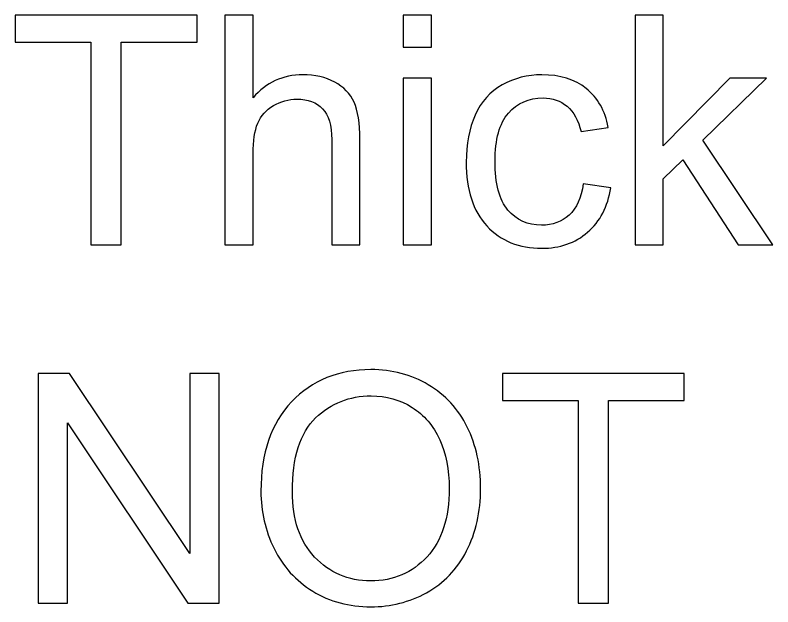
# Model space of a CAD drawing. Header units: centimetres. Extents: x -30.3 to 10.2, y 11.2 to 20.1.
# Drawn here: x -24.718 to -20.718, y 16.93 to 20.054 of the extents above; entities that cross this region are included whole.
import ezdxf

# ---------------------------------------------------------------- set-up
doc = ezdxf.new("R2010")
doc.units = ezdxf.units.CM
doc.header["$MEASUREMENT"] = 0
doc.layers.add('Layer 1', color=7, linetype='Continuous')

msp = doc.modelspace()

# ---------------------------------------------------------------- linework, layer by layer
at = {"layer": 'Layer 1', "color": 22}
for points, knots in [([(-24.31795, 18.84169), (-24.31795, 18.84169), (-24.31795, 19.91187), (-24.31795, 19.91187), (-24.31795, 19.91187), (-24.31795, 19.91187), (-24.71757, 19.91187), (-24.71757, 19.91187), (-24.71757, 19.91187), (-24.71757, 19.91187), (-24.71757, 20.05411), (-24.71757, 20.05411), (-24.71757, 20.05411), (-24.71757, 20.05411), (-23.75746, 20.05411), (-23.75746, 20.05411), (-23.75746, 20.05411), (-23.75746, 20.05411), (-23.75746, 19.91187), (-23.75746, 19.91187), (-23.75746, 19.91187), (-23.75746, 19.91187), (-24.15708, 19.91187), (-24.15708, 19.91187), (-24.15708, 19.91187), (-24.15708, 19.91187), (-24.15708, 18.84169), (-24.15708, 18.84169), (-24.15708, 18.84169), (-24.15708, 18.84169), (-24.31795, 18.84169), (-24.31795, 18.84169)], [0, 0, 0, 0, 0.1111111, 0.1111111, 0.1111111, 0.1111111, 0.2222222, 0.2222222, 0.2222222, 0.2222222, 0.3333333, 0.3333333, 0.3333333, 0.3333333, 0.4444444, 0.4444444, 0.4444444, 0.4444444, 0.5555556, 0.5555556, 0.5555556, 0.5555556, 0.6666667, 0.6666667, 0.6666667, 0.6666667, 0.7777778, 0.7777778, 0.7777778, 0.7777778, 1, 1, 1, 1]), ([(-23.61042, 18.84169), (-23.61042, 18.84169), (-23.61042, 20.05411), (-23.61042, 20.05411), (-23.61042, 20.05411), (-23.61042, 20.05411), (-23.46141, 20.05411), (-23.46141, 20.05411), (-23.46141, 20.05411), (-23.46141, 20.05411), (-23.46141, 19.6178), (-23.46141, 19.6178), (-23.46141, 19.6178), (-23.39226, 19.6988), (-23.30506, 19.73915), (-23.19951, 19.73915), (-23.19951, 19.73915), (-23.13488, 19.73915), (-23.07871, 19.72645), (-23.03074, 19.70077), (-23.03074, 19.70077), (-22.98304, 19.67509), (-22.94889, 19.63981), (-22.92829, 19.59466), (-22.92829, 19.59466), (-22.90769, 19.5495), (-22.89753, 19.48374), (-22.89753, 19.39795), (-22.89753, 19.39795), (-22.89753, 19.39795), (-22.89753, 18.84169), (-22.89753, 18.84169), (-22.89753, 18.84169), (-22.89753, 18.84169), (-23.04654, 18.84169), (-23.04654, 18.84169), (-23.04654, 18.84169), (-23.04654, 18.84169), (-23.04654, 19.39738), (-23.04654, 19.39738), (-23.04654, 19.39738), (-23.04654, 19.47161), (-23.06263, 19.5258), (-23.09452, 19.55966), (-23.09452, 19.55966), (-23.12669, 19.59353), (-23.17185, 19.61046), (-23.23055, 19.61046), (-23.23055, 19.61046), (-23.27429, 19.61046), (-23.3155, 19.59917), (-23.35416, 19.57631), (-23.35416, 19.57631), (-23.39283, 19.55345), (-23.4202, 19.52241), (-23.43685, 19.48318), (-23.43685, 19.48318), (-23.45322, 19.44423), (-23.46141, 19.39033), (-23.46141, 19.32147), (-23.46141, 19.32147), (-23.46141, 19.32147), (-23.46141, 18.84169), (-23.46141, 18.84169), (-23.46141, 18.84169), (-23.46141, 18.84169), (-23.61042, 18.84169), (-23.61042, 18.84169)], [0, 0, 0, 0, 0.0555556, 0.0555556, 0.0555556, 0.0555556, 0.1111111, 0.1111111, 0.1111111, 0.1111111, 0.1666667, 0.1666667, 0.1666667, 0.1666667, 0.2222222, 0.2222222, 0.2222222, 0.2222222, 0.2777778, 0.2777778, 0.2777778, 0.2777778, 0.3333333, 0.3333333, 0.3333333, 0.3333333, 0.3888889, 0.3888889, 0.3888889, 0.3888889, 0.4444444, 0.4444444, 0.4444444, 0.4444444, 0.5, 0.5, 0.5, 0.5, 0.5555556, 0.5555556, 0.5555556, 0.5555556, 0.6111111, 0.6111111, 0.6111111, 0.6111111, 0.6666667, 0.6666667, 0.6666667, 0.6666667, 0.7222222, 0.7222222, 0.7222222, 0.7222222, 0.7777778, 0.7777778, 0.7777778, 0.7777778, 0.8333333, 0.8333333, 0.8333333, 0.8333333, 0.8888889, 0.8888889, 0.8888889, 0.8888889, 1, 1, 1, 1]), ([(-22.66865, 19.88478), (-22.66865, 19.88478), (-22.66865, 20.05411), (-22.66865, 20.05411), (-22.66865, 20.05411), (-22.66865, 20.05411), (-22.51964, 20.05411), (-22.51964, 20.05411), (-22.51964, 20.05411), (-22.51964, 20.05411), (-22.51964, 19.88478), (-22.51964, 19.88478), (-22.51964, 19.88478), (-22.51964, 19.88478), (-22.66865, 19.88478), (-22.66865, 19.88478)], [0, 0, 0, 0, 0.2, 0.2, 0.2, 0.2, 0.4, 0.4, 0.4, 0.4, 0.6, 0.6, 0.6, 0.6, 1, 1, 1, 1]), ([(-21.44522, 18.84169), (-21.44522, 18.84169), (-21.44522, 20.05411), (-21.44522, 20.05411), (-21.44522, 20.05411), (-21.44522, 20.05411), (-21.2962, 20.05411), (-21.2962, 20.05411), (-21.2962, 20.05411), (-21.2962, 20.05411), (-21.2962, 19.36352), (-21.2962, 19.36352), (-21.2962, 19.36352), (-21.2962, 19.36352), (-20.94399, 19.72053), (-20.94399, 19.72053), (-20.94399, 19.72053), (-20.94399, 19.72053), (-20.75151, 19.72053), (-20.75151, 19.72053), (-20.75151, 19.72053), (-20.75151, 19.72053), (-21.08679, 19.394), (-21.08679, 19.394), (-21.08679, 19.394), (-21.08679, 19.394), (-20.71765, 18.84169), (-20.71765, 18.84169), (-20.71765, 18.84169), (-20.71765, 18.84169), (-20.90109, 18.84169), (-20.90109, 18.84169), (-20.90109, 18.84169), (-20.90109, 18.84169), (-21.19291, 19.2907), (-21.19291, 19.2907), (-21.19291, 19.2907), (-21.19291, 19.2907), (-21.2962, 19.19023), (-21.2962, 19.19023), (-21.2962, 19.19023), (-21.2962, 19.19023), (-21.2962, 18.84169), (-21.2962, 18.84169), (-21.2962, 18.84169), (-21.2962, 18.84169), (-21.44522, 18.84169), (-21.44522, 18.84169)], [0, 0, 0, 0, 0.0769231, 0.0769231, 0.0769231, 0.0769231, 0.1538462, 0.1538462, 0.1538462, 0.1538462, 0.2307692, 0.2307692, 0.2307692, 0.2307692, 0.3076923, 0.3076923, 0.3076923, 0.3076923, 0.3846154, 0.3846154, 0.3846154, 0.3846154, 0.4615385, 0.4615385, 0.4615385, 0.4615385, 0.5384615, 0.5384615, 0.5384615, 0.5384615, 0.6153846, 0.6153846, 0.6153846, 0.6153846, 0.6923077, 0.6923077, 0.6923077, 0.6923077, 0.7692308, 0.7692308, 0.7692308, 0.7692308, 0.8461538, 0.8461538, 0.8461538, 0.8461538, 1, 1, 1, 1]), ([(-22.66865, 18.84169), (-22.66865, 18.84169), (-22.66865, 19.72053), (-22.66865, 19.72053), (-22.66865, 19.72053), (-22.66865, 19.72053), (-22.51964, 19.72053), (-22.51964, 19.72053), (-22.51964, 19.72053), (-22.51964, 19.72053), (-22.51964, 18.84169), (-22.51964, 18.84169), (-22.51964, 18.84169), (-22.51964, 18.84169), (-22.66865, 18.84169), (-22.66865, 18.84169)], [0, 0, 0, 0, 0.2, 0.2, 0.2, 0.2, 0.4, 0.4, 0.4, 0.4, 0.6, 0.6, 0.6, 0.6, 1, 1, 1, 1]), ([(-21.71841, 19.16342), (-21.71841, 19.16342), (-21.57278, 19.1431), (-21.57278, 19.1431), (-21.57278, 19.1431), (-21.58887, 19.04291), (-21.62951, 18.96474), (-21.69527, 18.90801), (-21.69527, 18.90801), (-21.76103, 18.85129), (-21.84202, 18.82306), (-21.9377, 18.82306), (-21.9377, 18.82306), (-22.05764, 18.82306), (-22.15416, 18.86229), (-22.22697, 18.94075), (-22.22697, 18.94075), (-22.30007, 19.01921), (-22.33648, 19.13153), (-22.33648, 19.27772), (-22.33648, 19.27772), (-22.33648, 19.37255), (-22.32067, 19.45524), (-22.28935, 19.52636), (-22.28935, 19.52636), (-22.25802, 19.5972), (-22.21032, 19.65054), (-22.14598, 19.68582), (-22.14598, 19.68582), (-22.08191, 19.72137), (-22.0122, 19.73915), (-21.93657, 19.73915), (-21.93657, 19.73915), (-21.84146, 19.73915), (-21.76328, 19.71517), (-21.70289, 19.66691), (-21.70289, 19.66691), (-21.64221, 19.61865), (-21.60326, 19.55007), (-21.58633, 19.46145), (-21.58633, 19.46145), (-21.58633, 19.46145), (-21.73026, 19.43944), (-21.73026, 19.43944), (-21.73026, 19.43944), (-21.74409, 19.49842), (-21.76836, 19.54273), (-21.80364, 19.57264), (-21.80364, 19.57264), (-21.83864, 19.60228), (-21.88097, 19.61724), (-21.93064, 19.61724), (-21.93064, 19.61724), (-22.00571, 19.61724), (-22.06667, 19.59042), (-22.1138, 19.5368), (-22.1138, 19.5368), (-22.16065, 19.4829), (-22.18408, 19.39823), (-22.18408, 19.28196), (-22.18408, 19.28196), (-22.18408, 19.16399), (-22.1615, 19.07847), (-22.11634, 19.02513), (-22.11634, 19.02513), (-22.07091, 18.97179), (-22.01192, 18.94498), (-21.93939, 18.94498), (-21.93939, 18.94498), (-21.88069, 18.94498), (-21.83186, 18.96276), (-21.79292, 18.99861), (-21.79292, 18.99861), (-21.75369, 19.03417), (-21.72885, 19.0892), (-21.71841, 19.16342)], [0, 0, 0, 0, 0.05, 0.05, 0.05, 0.05, 0.1, 0.1, 0.1, 0.1, 0.15, 0.15, 0.15, 0.15, 0.2, 0.2, 0.2, 0.2, 0.25, 0.25, 0.25, 0.25, 0.3, 0.3, 0.3, 0.3, 0.35, 0.35, 0.35, 0.35, 0.4, 0.4, 0.4, 0.4, 0.45, 0.45, 0.45, 0.45, 0.5, 0.5, 0.5, 0.5, 0.55, 0.55, 0.55, 0.55, 0.6, 0.6, 0.6, 0.6, 0.65, 0.65, 0.65, 0.65, 0.7, 0.7, 0.7, 0.7, 0.75, 0.75, 0.75, 0.75, 0.8, 0.8, 0.8, 0.8, 0.85, 0.85, 0.85, 0.85, 0.9, 0.9, 0.9, 0.9, 1, 1, 1, 1]), ([(-24.59566, 16.94997), (-24.59566, 16.94997), (-24.59566, 18.16239), (-24.59566, 18.16239), (-24.59566, 18.16239), (-24.59566, 18.16239), (-24.43084, 18.16239), (-24.43084, 18.16239), (-24.43084, 18.16239), (-24.43084, 18.16239), (-23.79471, 17.21074), (-23.79471, 17.21074), (-23.79471, 17.21074), (-23.79471, 17.21074), (-23.79471, 18.16239), (-23.79471, 18.16239), (-23.79471, 18.16239), (-23.79471, 18.16239), (-23.64062, 18.16239), (-23.64062, 18.16239), (-23.64062, 18.16239), (-23.64062, 18.16239), (-23.64062, 16.94997), (-23.64062, 16.94997), (-23.64062, 16.94997), (-23.64062, 16.94997), (-23.80544, 16.94997), (-23.80544, 16.94997), (-23.80544, 16.94997), (-23.80544, 16.94997), (-24.44156, 17.90162), (-24.44156, 17.90162), (-24.44156, 17.90162), (-24.44156, 17.90162), (-24.44156, 16.94997), (-24.44156, 16.94997), (-24.44156, 16.94997), (-24.44156, 16.94997), (-24.59566, 16.94997), (-24.59566, 16.94997)], [0, 0, 0, 0, 0.0909091, 0.0909091, 0.0909091, 0.0909091, 0.1818182, 0.1818182, 0.1818182, 0.1818182, 0.2727273, 0.2727273, 0.2727273, 0.2727273, 0.3636364, 0.3636364, 0.3636364, 0.3636364, 0.4545455, 0.4545455, 0.4545455, 0.4545455, 0.5454545, 0.5454545, 0.5454545, 0.5454545, 0.6363636, 0.6363636, 0.6363636, 0.6363636, 0.7272727, 0.7272727, 0.7272727, 0.7272727, 0.8181818, 0.8181818, 0.8181818, 0.8181818, 1, 1, 1, 1]), ([(-23.4202, 17.5401), (-23.4202, 17.74104), (-23.36601, 17.89852), (-23.25792, 18.01225), (-23.25792, 18.01225), (-23.14983, 18.12599), (-23.01041, 18.18271), (-22.83939, 18.18271), (-22.83939, 18.18271), (-22.72735, 18.18271), (-22.62659, 18.1559), (-22.53656, 18.10256), (-22.53656, 18.10256), (-22.44682, 18.04922), (-22.37824, 17.97472), (-22.33111, 17.87904), (-22.33111, 17.87904), (-22.28398, 17.78365), (-22.26027, 17.67528), (-22.26027, 17.55421), (-22.26027, 17.55421), (-22.26027, 17.43144), (-22.2851, 17.32137), (-22.33478, 17.22457), (-22.33478, 17.22457), (-22.38445, 17.12749), (-22.45472, 17.05411), (-22.5456, 17.00444), (-22.5456, 17.00444), (-22.63675, 16.95449), (-22.73497, 16.92965), (-22.84023, 16.92965), (-22.84023, 16.92965), (-22.95453, 16.92965), (-23.05642, 16.95731), (-23.14645, 17.01234), (-23.14645, 17.01234), (-23.23619, 17.06737), (-23.30449, 17.14245), (-23.35077, 17.23784), (-23.35077, 17.23784), (-23.39706, 17.33294), (-23.4202, 17.4337), (-23.4202, 17.5401)], [0, 0, 0, 0, 0.0833333, 0.0833333, 0.0833333, 0.0833333, 0.1666667, 0.1666667, 0.1666667, 0.1666667, 0.25, 0.25, 0.25, 0.25, 0.3333333, 0.3333333, 0.3333333, 0.3333333, 0.4166667, 0.4166667, 0.4166667, 0.4166667, 0.5, 0.5, 0.5, 0.5, 0.5833333, 0.5833333, 0.5833333, 0.5833333, 0.6666667, 0.6666667, 0.6666667, 0.6666667, 0.75, 0.75, 0.75, 0.75, 0.8333333, 0.8333333, 0.8333333, 0.8333333, 1, 1, 1, 1]), ([(-21.74578, 16.94997), (-21.74578, 16.94997), (-21.74578, 18.02015), (-21.74578, 18.02015), (-21.74578, 18.02015), (-21.74578, 18.02015), (-22.1454, 18.02015), (-22.1454, 18.02015), (-22.1454, 18.02015), (-22.1454, 18.02015), (-22.1454, 18.16239), (-22.1454, 18.16239), (-22.1454, 18.16239), (-22.1454, 18.16239), (-21.18529, 18.16239), (-21.18529, 18.16239), (-21.18529, 18.16239), (-21.18529, 18.16239), (-21.18529, 18.02015), (-21.18529, 18.02015), (-21.18529, 18.02015), (-21.18529, 18.02015), (-21.58491, 18.02015), (-21.58491, 18.02015), (-21.58491, 18.02015), (-21.58491, 18.02015), (-21.58491, 16.94997), (-21.58491, 16.94997), (-21.58491, 16.94997), (-21.58491, 16.94997), (-21.74578, 16.94997), (-21.74578, 16.94997)], [0, 0, 0, 0, 0.1111111, 0.1111111, 0.1111111, 0.1111111, 0.2222222, 0.2222222, 0.2222222, 0.2222222, 0.3333333, 0.3333333, 0.3333333, 0.3333333, 0.4444444, 0.4444444, 0.4444444, 0.4444444, 0.5555556, 0.5555556, 0.5555556, 0.5555556, 0.6666667, 0.6666667, 0.6666667, 0.6666667, 0.7777778, 0.7777778, 0.7777778, 0.7777778, 1, 1, 1, 1]), ([(-23.25425, 17.53727), (-23.25425, 17.39136), (-23.21503, 17.2765), (-23.13657, 17.19268), (-23.13657, 17.19268), (-23.05811, 17.10886), (-22.95961, 17.06681), (-22.84108, 17.06681), (-22.84108, 17.06681), (-22.72029, 17.06681), (-22.62123, 17.10914), (-22.54306, 17.19381), (-22.54306, 17.19381), (-22.46516, 17.27848), (-22.42622, 17.3987), (-22.42622, 17.55449), (-22.42622, 17.55449), (-22.42622, 17.65298), (-22.44287, 17.73906), (-22.47617, 17.81244), (-22.47617, 17.81244), (-22.50947, 17.88582), (-22.5583, 17.94283), (-22.62236, 17.98318), (-22.62236, 17.98318), (-22.68671, 18.02354), (-22.75867, 18.04386), (-22.83854, 18.04386), (-22.83854, 18.04386), (-22.95199, 18.04386), (-23.04964, 18.00491), (-23.13149, 17.92702), (-23.13149, 17.92702), (-23.21333, 17.84913), (-23.25425, 17.71931), (-23.25425, 17.53727)], [0, 0, 0, 0, 0.1, 0.1, 0.1, 0.1, 0.2, 0.2, 0.2, 0.2, 0.3, 0.3, 0.3, 0.3, 0.4, 0.4, 0.4, 0.4, 0.5, 0.5, 0.5, 0.5, 0.6, 0.6, 0.6, 0.6, 0.7, 0.7, 0.7, 0.7, 0.8, 0.8, 0.8, 0.8, 1, 1, 1, 1])]:
    msp.add_open_spline(points, degree=3, knots=knots, dxfattribs=at)

doc.saveas('drawing.dxf')
